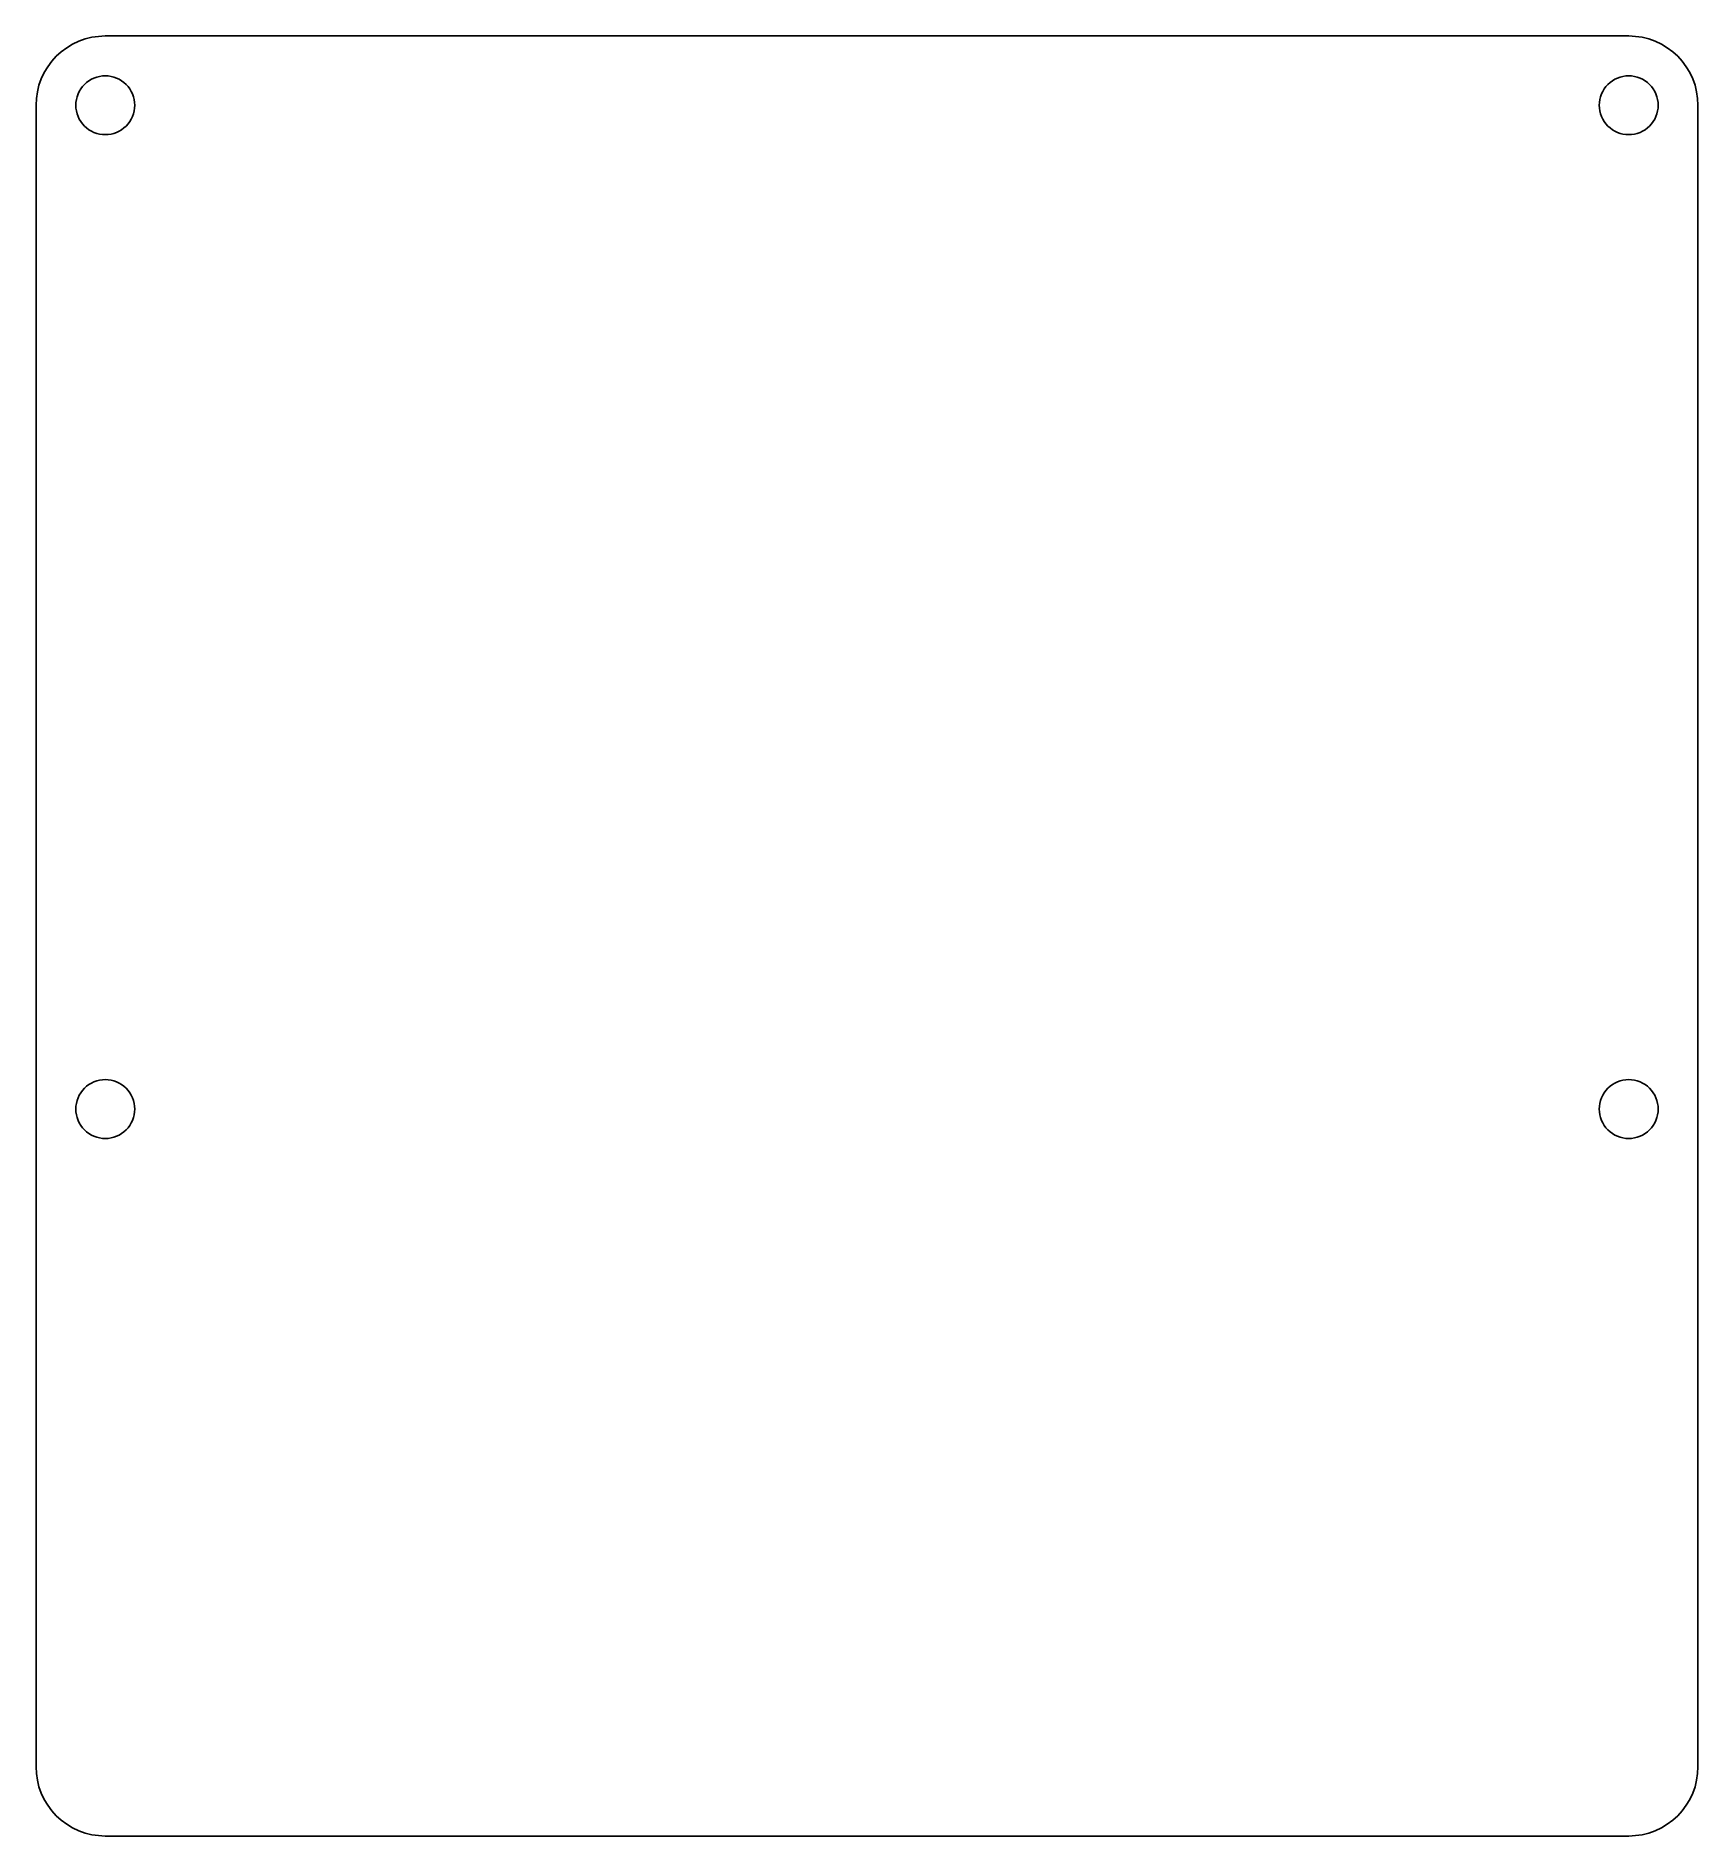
# Model space of a CAD drawing. Header units: metres. Extents: x 0 to 96, y -38 to 66.
import ezdxf

# ---------------------------------------------------------------- set-up
doc = ezdxf.new("R2010")
doc.units = ezdxf.units.M

msp = doc.modelspace()

# ---------------------------------------------------------------- linework, layer by layer
for p, q in [((2.11441, 65.5277), (1.77773, 65.3259)), ((2.46927, 65.6955), (2.11441, 65.5277)), ((2.83887, 65.8278), (2.46927, 65.6955)), ((3.21964, 65.9231), (2.83887, 65.8278)), ((3.60793, 65.9807), (3.21964, 65.9231)), ((4, 66), (3.60793, 65.9807)), ((92, 66), (4, 66)), ((92.3921, 65.9807), (92, 66)), ((92.7804, 65.9231), (92.3921, 65.9807)), ((93.1611, 65.8278), (92.7804, 65.9231)), ((93.5307, 65.6955), (93.1611, 65.8278)), ((93.8856, 65.5277), (93.5307, 65.6955)), ((94.2223, 65.3259), (93.8856, 65.5277)), ((0.907959, 64.5376), (0.674118, 64.2223)), ((1.17157, 64.8284), (0.907959, 64.5376)), ((1.46243, 65.092), (1.17157, 64.8284)), ((1.77773, 65.3259), (1.46243, 65.092)), ((94.5376, 65.092), (94.2223, 65.3259)), ((94.8284, 64.8284), (94.5376, 65.092)), ((95.092, 64.5376), (94.8284, 64.8284)), ((95.3259, 64.2223), (95.092, 64.5376)), ((0.304489, 63.5307), (0.172241, 63.1611)), ((0.472321, 63.8856), (0.304489, 63.5307)), ((0.674118, 64.2223), (0.472321, 63.8856)), ((3.05553, 63.4135), (3.19862, 63.4993)), ((3.19862, 63.4993), (3.34943, 63.5706)), ((3.34943, 63.5706), (3.50652, 63.6268)), ((3.50652, 63.6268), (3.66833, 63.6673)), ((3.66833, 63.6673), (3.83336, 63.6918)), ((3.83336, 63.6918), (4, 63.7)), ((4, 63.7), (4.16663, 63.6918)), ((4.16663, 63.6918), (4.33165, 63.6673)), ((4.33165, 63.6673), (4.49347, 63.6268)), ((4.49347, 63.6268), (4.65056, 63.5706)), ((4.65056, 63.5706), (4.80136, 63.4993)), ((4.80136, 63.4993), (4.94446, 63.4135)), ((91.0555, 63.4135), (91.1986, 63.4993)), ((91.1986, 63.4993), (91.3494, 63.5706)), ((91.3494, 63.5706), (91.5065, 63.6268)), ((91.5065, 63.6268), (91.6683, 63.6673)), ((91.6683, 63.6673), (91.8334, 63.6918)), ((91.8334, 63.6918), (92, 63.7)), ((92, 63.7), (92.1666, 63.6918)), ((92.1666, 63.6918), (92.3316, 63.6673)), ((92.3316, 63.6673), (92.4935, 63.6268)), ((92.4935, 63.6268), (92.6506, 63.5706)), ((92.6506, 63.5706), (92.8014, 63.4993)), ((92.8014, 63.4993), (92.9445, 63.4135)), ((95.5277, 63.8856), (95.3259, 64.2223)), ((95.6955, 63.5307), (95.5277, 63.8856)), ((95.8278, 63.1611), (95.6955, 63.5307)), ((0.076858, 62.7804), (0.019257, 62.3921)), ((0.172241, 63.1611), (0.076858, 62.7804)), ((2.33266, 62.3316), (2.3732, 62.4935)), ((2.3732, 62.4935), (2.4294, 62.6506)), ((2.4294, 62.6506), (2.50073, 62.8014)), ((2.50073, 62.8014), (2.58649, 62.9445)), ((2.58649, 62.9445), (2.68587, 63.0785)), ((2.68587, 63.0785), (2.79791, 63.2021)), ((2.79791, 63.2021), (2.92152, 63.3141)), ((2.92152, 63.3141), (3.05553, 63.4135)), ((4.94446, 63.4135), (5.07846, 63.3141)), ((5.07846, 63.3141), (5.20207, 63.2021)), ((5.20207, 63.2021), (5.31412, 63.0785)), ((5.31412, 63.0785), (5.4135, 62.9445)), ((5.4135, 62.9445), (5.49925, 62.8014)), ((5.49925, 62.8014), (5.57059, 62.6506)), ((5.57059, 62.6506), (5.62679, 62.4935)), ((5.62679, 62.4935), (5.66733, 62.3316)), ((90.3327, 62.3316), (90.3732, 62.4935)), ((90.3732, 62.4935), (90.4294, 62.6506)), ((90.4294, 62.6506), (90.5007, 62.8014)), ((90.5007, 62.8014), (90.5865, 62.9445)), ((90.5865, 62.9445), (90.6859, 63.0785)), ((90.6859, 63.0785), (90.7979, 63.2021)), ((90.7979, 63.2021), (90.9215, 63.3141)), ((90.9215, 63.3141), (91.0555, 63.4135)), ((92.9445, 63.4135), (93.0785, 63.3141)), ((93.0785, 63.3141), (93.2021, 63.2021)), ((93.2021, 63.2021), (93.3141, 63.0785)), ((93.3141, 63.0785), (93.4135, 62.9445)), ((93.4135, 62.9445), (93.4993, 62.8014)), ((93.4993, 62.8014), (93.5706, 62.6506)), ((93.5706, 62.6506), (93.6268, 62.4935)), ((93.6268, 62.4935), (93.6673, 62.3316)), ((95.9231, 62.7804), (95.8278, 63.1611)), ((95.9807, 62.3921), (95.9231, 62.7804)), ((0.019257, 62.3921), (0, 62)), ((0, 62), (0, -34)), ((2.29999, 62), (2.30818, 62.1666)), ((2.30818, 61.8334), (2.29999, 62)), ((2.30818, 62.1666), (2.33266, 62.3316)), ((2.33266, 61.6683), (2.30818, 61.8334)), ((2.3732, 61.5065), (2.33266, 61.6683)), ((2.4294, 61.3494), (2.3732, 61.5065)), ((5.62679, 61.5065), (5.57059, 61.3494)), ((5.66733, 61.6683), (5.62679, 61.5065)), ((5.66733, 62.3316), (5.6918, 62.1666)), ((5.6918, 61.8334), (5.66733, 61.6683)), ((5.6918, 62.1666), (5.7, 62)), ((5.7, 62), (5.6918, 61.8334)), ((90.3, 62), (90.3082, 62.1666)), ((90.3082, 61.8334), (90.3, 62)), ((90.3082, 62.1666), (90.3327, 62.3316)), ((90.3327, 61.6683), (90.3082, 61.8334)), ((90.3732, 61.5065), (90.3327, 61.6683)), ((90.4294, 61.3494), (90.3732, 61.5065)), ((93.6268, 61.5065), (93.5706, 61.3494)), ((93.6673, 61.6683), (93.6268, 61.5065)), ((93.6673, 62.3316), (93.6918, 62.1666)), ((93.6918, 61.8334), (93.6673, 61.6683)), ((93.6918, 62.1666), (93.7, 62)), ((93.7, 62), (93.6918, 61.8334)), ((96, 62), (95.9807, 62.3921)), ((96, -34), (96, 62)), ((2.50073, 61.1986), (2.4294, 61.3494)), ((2.58649, 61.0555), (2.50073, 61.1986)), ((2.68587, 60.9215), (2.58649, 61.0555)), ((2.79791, 60.7979), (2.68587, 60.9215)), ((2.92152, 60.6859), (2.79791, 60.7979)), ((3.05553, 60.5865), (2.92152, 60.6859)), ((3.19862, 60.5007), (3.05553, 60.5865)), ((3.34943, 60.4294), (3.19862, 60.5007)), ((3.50652, 60.3732), (3.34943, 60.4294)), ((3.66833, 60.3327), (3.50652, 60.3732)), ((3.83336, 60.3082), (3.66833, 60.3327)), ((4.33165, 60.3327), (4.16663, 60.3082)), ((4.49347, 60.3732), (4.33165, 60.3327)), ((4.65056, 60.4294), (4.49347, 60.3732)), ((4.80136, 60.5007), (4.65056, 60.4294)), ((4.94446, 60.5865), (4.80136, 60.5007)), ((5.07846, 60.6859), (4.94446, 60.5865)), ((5.20207, 60.7979), (5.07846, 60.6859)), ((5.31412, 60.9215), (5.20207, 60.7979)), ((5.4135, 61.0555), (5.31412, 60.9215)), ((5.49925, 61.1986), (5.4135, 61.0555)), ((5.57059, 61.3494), (5.49925, 61.1986)), ((90.5007, 61.1986), (90.4294, 61.3494)), ((90.5865, 61.0555), (90.5007, 61.1986)), ((90.6859, 60.9215), (90.5865, 61.0555)), ((90.7979, 60.7979), (90.6859, 60.9215)), ((90.9215, 60.6859), (90.7979, 60.7979)), ((91.0555, 60.5865), (90.9215, 60.6859)), ((91.1986, 60.5007), (91.0555, 60.5865)), ((91.3494, 60.4294), (91.1986, 60.5007)), ((91.5065, 60.3732), (91.3494, 60.4294)), ((91.6683, 60.3327), (91.5065, 60.3732)), ((91.8334, 60.3082), (91.6683, 60.3327)), ((92.3316, 60.3327), (92.1666, 60.3082)), ((92.4935, 60.3732), (92.3316, 60.3327)), ((92.6506, 60.4294), (92.4935, 60.3732)), ((92.8014, 60.5007), (92.6506, 60.4294)), ((92.9445, 60.5865), (92.8014, 60.5007)), ((93.0785, 60.6859), (92.9445, 60.5865)), ((93.2021, 60.7979), (93.0785, 60.6859)), ((93.3141, 60.9215), (93.2021, 60.7979)), ((93.4135, 61.0555), (93.3141, 60.9215)), ((93.4993, 61.1986), (93.4135, 61.0555)), ((93.5706, 61.3494), (93.4993, 61.1986)), ((4, 60.3), (3.83336, 60.3082)), ((4.16663, 60.3082), (4, 60.3)), ((92, 60.3), (91.8334, 60.3082)), ((92.1666, 60.3082), (92, 60.3)), ((2.68587, 5.07846), (2.79791, 5.20207)), ((2.79791, 5.20207), (2.92152, 5.31412)), ((2.92152, 5.31412), (3.05553, 5.4135)), ((3.05553, 5.4135), (3.19862, 5.49925)), ((3.19862, 5.49925), (3.34943, 5.57059)), ((3.34943, 5.57059), (3.50652, 5.62679)), ((3.50652, 5.62679), (3.66833, 5.66733)), ((3.66833, 5.66733), (3.83336, 5.6918)), ((3.83336, 5.6918), (4, 5.7)), ((4, 5.7), (4.16663, 5.6918)), ((4.16663, 5.6918), (4.33165, 5.66733)), ((4.33165, 5.66733), (4.49347, 5.62679)), ((4.49347, 5.62679), (4.65056, 5.57059)), ((4.65056, 5.57059), (4.80136, 5.49925)), ((4.80136, 5.49925), (4.94446, 5.4135)), ((4.94446, 5.4135), (5.07846, 5.31412)), ((5.07846, 5.31412), (5.20207, 5.20207)), ((5.20207, 5.20207), (5.31412, 5.07846)), ((90.6859, 5.07846), (90.7979, 5.20207)), ((90.7979, 5.20207), (90.9215, 5.31412)), ((90.9215, 5.31412), (91.0555, 5.4135)), ((91.0555, 5.4135), (91.1986, 5.49925)), ((91.1986, 5.49925), (91.3494, 5.57059)), ((91.3494, 5.57059), (91.5065, 5.62679)), ((91.5065, 5.62679), (91.6683, 5.66733)), ((91.6683, 5.66733), (91.8334, 5.6918)), ((91.8334, 5.6918), (92, 5.7)), ((92, 5.7), (92.1666, 5.6918)), ((92.1666, 5.6918), (92.3316, 5.66733)), ((92.3316, 5.66733), (92.4935, 5.62679)), ((92.4935, 5.62679), (92.6506, 5.57059)), ((92.6506, 5.57059), (92.8014, 5.49925)), ((92.8014, 5.49925), (92.9445, 5.4135)), ((92.9445, 5.4135), (93.0785, 5.31412)), ((93.0785, 5.31412), (93.2021, 5.20207)), ((93.2021, 5.20207), (93.3141, 5.07846)), ((2.29999, 4), (2.30818, 4.16663)), ((2.30818, 4.16663), (2.33266, 4.33165)), ((2.33266, 4.33165), (2.3732, 4.49347)), ((2.3732, 4.49347), (2.4294, 4.65056)), ((2.4294, 4.65056), (2.50073, 4.80136)), ((2.50073, 4.80136), (2.58649, 4.94446)), ((2.58649, 4.94446), (2.68587, 5.07846)), ((5.31412, 5.07846), (5.4135, 4.94446)), ((5.4135, 4.94446), (5.49925, 4.80136)), ((5.49925, 4.80136), (5.57059, 4.65056)), ((5.57059, 4.65056), (5.62679, 4.49347)), ((5.62679, 4.49347), (5.66733, 4.33165)), ((5.66733, 4.33165), (5.6918, 4.16663)), ((5.6918, 4.16663), (5.7, 4)), ((90.3, 4), (90.3082, 4.16663)), ((90.3082, 4.16663), (90.3327, 4.33165)), ((90.3327, 4.33165), (90.3732, 4.49347)), ((90.3732, 4.49347), (90.4294, 4.65056)), ((90.4294, 4.65056), (90.5007, 4.80136)), ((90.5007, 4.80136), (90.5865, 4.94446)), ((90.5865, 4.94446), (90.6859, 5.07846)), ((93.3141, 5.07846), (93.4135, 4.94446)), ((93.4135, 4.94446), (93.4993, 4.80136)), ((93.4993, 4.80136), (93.5706, 4.65056)), ((93.5706, 4.65056), (93.6268, 4.49347)), ((93.6268, 4.49347), (93.6673, 4.33165)), ((93.6673, 4.33165), (93.6918, 4.16663)), ((93.6918, 4.16663), (93.7, 4)), ((2.30818, 3.83336), (2.29999, 4)), ((2.33266, 3.66833), (2.30818, 3.83336)), ((2.3732, 3.50652), (2.33266, 3.66833)), ((2.4294, 3.34943), (2.3732, 3.50652)), ((2.50073, 3.19862), (2.4294, 3.34943)), ((2.58649, 3.05553), (2.50073, 3.19862)), ((5.49925, 3.19862), (5.4135, 3.05553)), ((5.57059, 3.34943), (5.49925, 3.19862)), ((5.62679, 3.50652), (5.57059, 3.34943)), ((5.66733, 3.66833), (5.62679, 3.50652)), ((5.6918, 3.83336), (5.66733, 3.66833)), ((5.7, 4), (5.6918, 3.83336)), ((90.3082, 3.83336), (90.3, 4)), ((90.3327, 3.66833), (90.3082, 3.83336)), ((90.3732, 3.50652), (90.3327, 3.66833)), ((90.4294, 3.34943), (90.3732, 3.50652)), ((90.5007, 3.19862), (90.4294, 3.34943)), ((90.5865, 3.05553), (90.5007, 3.19862)), ((93.4993, 3.19862), (93.4135, 3.05553)), ((93.5706, 3.34943), (93.4993, 3.19862)), ((93.6268, 3.50652), (93.5706, 3.34943)), ((93.6673, 3.66833), (93.6268, 3.50652)), ((93.6918, 3.83336), (93.6673, 3.66833)), ((93.7, 4), (93.6918, 3.83336)), ((2.68587, 2.92152), (2.58649, 3.05553)), ((2.79791, 2.79791), (2.68587, 2.92152)), ((2.92152, 2.68587), (2.79791, 2.79791)), ((3.05553, 2.58649), (2.92152, 2.68587)), ((3.19862, 2.50073), (3.05553, 2.58649)), ((3.34943, 2.4294), (3.19862, 2.50073)), ((3.50652, 2.3732), (3.34943, 2.4294)), ((3.66833, 2.33266), (3.50652, 2.3732)), ((3.83336, 2.30818), (3.66833, 2.33266)), ((4, 2.29999), (3.83336, 2.30818)), ((4.16663, 2.30818), (4, 2.29999)), ((4.33165, 2.33266), (4.16663, 2.30818)), ((4.49347, 2.3732), (4.33165, 2.33266)), ((4.65056, 2.4294), (4.49347, 2.3732)), ((4.80136, 2.50073), (4.65056, 2.4294)), ((4.94446, 2.58649), (4.80136, 2.50073)), ((5.07846, 2.68587), (4.94446, 2.58649)), ((5.20207, 2.79791), (5.07846, 2.68587)), ((5.31412, 2.92152), (5.20207, 2.79791)), ((5.4135, 3.05553), (5.31412, 2.92152)), ((90.6859, 2.92152), (90.5865, 3.05553)), ((90.7979, 2.79791), (90.6859, 2.92152)), ((90.9215, 2.68587), (90.7979, 2.79791)), ((91.0555, 2.58649), (90.9215, 2.68587)), ((91.1986, 2.50073), (91.0555, 2.58649)), ((91.3494, 2.4294), (91.1986, 2.50073)), ((91.5065, 2.3732), (91.3494, 2.4294)), ((91.6683, 2.33266), (91.5065, 2.3732)), ((91.8334, 2.30818), (91.6683, 2.33266)), ((92, 2.29999), (91.8334, 2.30818)), ((92.1666, 2.30818), (92, 2.29999)), ((92.3316, 2.33266), (92.1666, 2.30818)), ((92.4935, 2.3732), (92.3316, 2.33266)), ((92.6506, 2.4294), (92.4935, 2.3732)), ((92.8014, 2.50073), (92.6506, 2.4294)), ((92.9445, 2.58649), (92.8014, 2.50073)), ((93.0785, 2.68587), (92.9445, 2.58649)), ((93.2021, 2.79791), (93.0785, 2.68587)), ((93.3141, 2.92152), (93.2021, 2.79791)), ((93.4135, 3.05553), (93.3141, 2.92152)), ((0, -34), (0.019257, -34.3921)), ((95.9807, -34.3921), (96, -34)), ((0.019257, -34.3921), (0.076858, -34.7804)), ((0.076858, -34.7804), (0.172241, -35.1611)), ((0.172241, -35.1611), (0.304489, -35.5307)), ((95.6955, -35.5307), (95.8278, -35.1611)), ((95.8278, -35.1611), (95.9231, -34.7804)), ((95.9231, -34.7804), (95.9807, -34.3921)), ((0.304489, -35.5307), (0.472321, -35.8856)), ((0.472321, -35.8856), (0.674118, -36.2223)), ((0.674118, -36.2223), (0.907959, -36.5376)), ((95.092, -36.5376), (95.3259, -36.2223)), ((95.3259, -36.2223), (95.5277, -35.8856)), ((95.5277, -35.8856), (95.6955, -35.5307)), ((0.907959, -36.5376), (1.17157, -36.8284)), ((1.17157, -36.8284), (1.46243, -37.092)), ((1.46243, -37.092), (1.77773, -37.3259)), ((1.77773, -37.3259), (2.11441, -37.5277)), ((93.8856, -37.5277), (94.2223, -37.3259)), ((94.2223, -37.3259), (94.5376, -37.092)), ((94.5376, -37.092), (94.8284, -36.8284)), ((94.8284, -36.8284), (95.092, -36.5376)), ((2.11441, -37.5277), (2.46927, -37.6955)), ((2.46927, -37.6955), (2.83887, -37.8278)), ((2.83887, -37.8278), (3.21964, -37.9231)), ((3.21964, -37.9231), (3.60793, -37.9807)), ((3.60793, -37.9807), (4, -38)), ((4, -38), (92, -38)), ((92, -38), (92.3921, -37.9807)), ((92.3921, -37.9807), (92.7804, -37.9231)), ((92.7804, -37.9231), (93.1611, -37.8278)), ((93.1611, -37.8278), (93.5307, -37.6955)), ((93.5307, -37.6955), (93.8856, -37.5277))]:
    msp.add_line(p, q)

doc.saveas('drawing.dxf')
